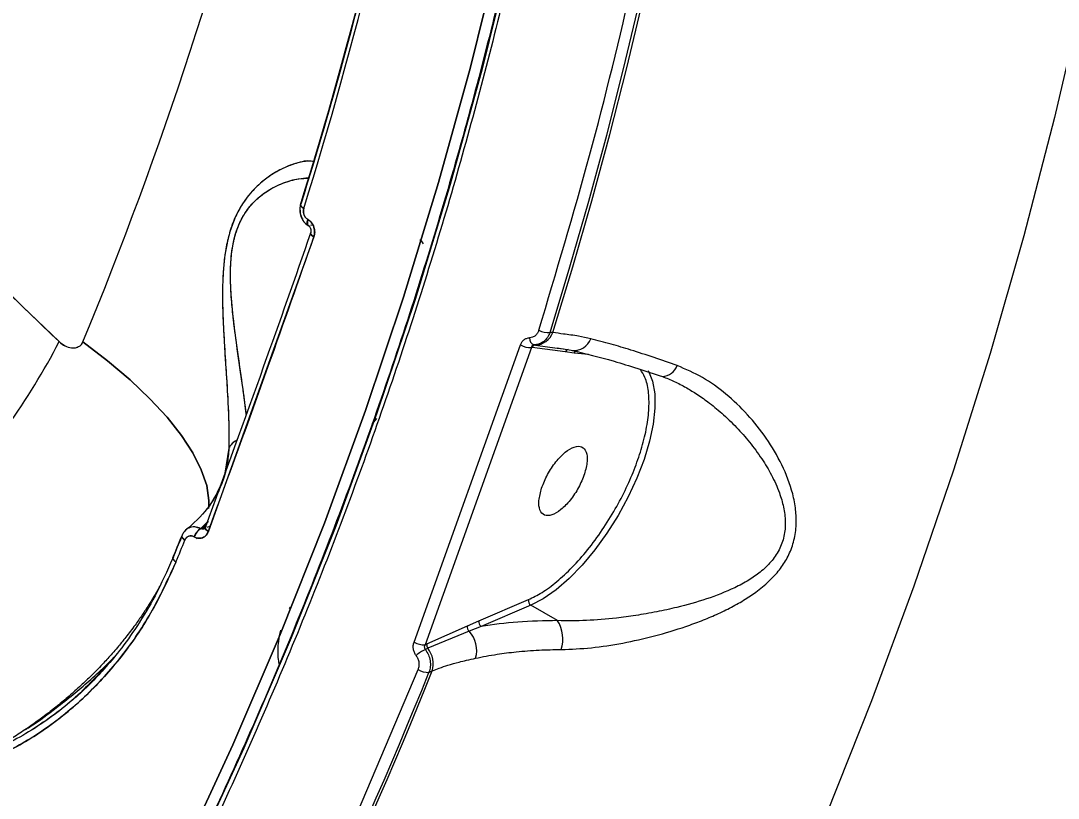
# Model space of a CAD drawing. Header units: millimetres. Extents: x -7083 to 7374, y -8368 to 7509.
# Drawn here: x 2510.4 to 2630.6, y -1965.7 to -1875.6 of the extents above; entities that cross this region are included whole.
import ezdxf

# ---------------------------------------------------------------- set-up
doc = ezdxf.new("R2010")
doc.units = ezdxf.units.MM
for name, color, linetype in [('DIKOM_ОБЪЕКТ', 7, 'Continuous'), ('DIKOM_РАЗМЕР_ЗОНА', 7, 'Continuous'), ('DIKOM_РАЗМЕР_ОБЪЕКТА', 7, 'Continuous')]:
    doc.layers.add(name, color=color, linetype=linetype)
doc.styles.add('style1', font='arial.ttf', dxfattribs={"width": 0.8})
doc.dimstyles.new('1-50', dxfattribs={"dimtxt": 300, "dimasz": 200, "dimexe": 100, "dimexo": 0, "dimgap": 100, "dimtad": 1, "dimtxsty": 'style1', "dimcen": 200, "dimclrd": 7, "dimclre": 7, "dimclrt": 7, "dimadec": 1, "dimazin": 2, "dimtfac": 1, "dimtmove": 0, "dimatfit": 2, "dimfxl": 0, "dimlwd": 25, "dimlwe": 18, "dimarcsym": 0})

# ---------------------------------------------------------------- blocks, each defined once
blk = doc.blocks.new('*D10')
at = {"layer": 'Defpoints', "color": 0, "transparency": 16777216}
for p in [(4593.55, 648.92), (-5583.43, 647.96), (4593.55, -5902.54)]:
    blk.add_point(p, dxfattribs=at)
at = {"layer": 'DIKOM_РАЗМЕР_ОБЪЕКТА', "color": 7, "lineweight": 18, "transparency": 16777216}
for p, q in [((4593.55, 648.92), (4593.55, -6002.54)), ((-5583.43, 647.96), (-5583.43, -6002.54))]:
    blk.add_line(p, q, dxfattribs=at)
at = {"layer": 'DIKOM_РАЗМЕР_ОБЪЕКТА', "color": 7, "lineweight": 25, "transparency": 16777216}
blk.add_line((-5383.43, -5902.54), (4393.55, -5902.54), dxfattribs=at)
at = {"layer": 'DIKOM_РАЗМЕР_ОБЪЕКТА', "color": 7, "transparency": 16777216}
for points in [[(-5383.43, -5869.2), (-5383.43, -5935.87), (-5583.43, -5902.54)], [(4393.55, -5869.2), (4393.55, -5935.87), (4593.55, -5902.54)]]:
    blk.add_solid(points, dxfattribs=at)
at = {"layer": 'DIKOM_РАЗМЕР_ОБЪЕКТА', "color": 7, "transparency": 16777216, "insert": (-226.13, -5649.37), "char_height": 300, "attachment_point": 5, "style": 'style1'}
blk.add_mtext('10150', dxfattribs=at)
blk = doc.blocks.new('*D11')
at = {"layer": 'Defpoints', "color": 0, "transparency": 16777216}
for p in [(-321.71, 5509.06), (-348.71, -4811.52), (5568.58, -4811.52)]:
    blk.add_point(p, dxfattribs=at)
at = {"layer": 'DIKOM_РАЗМЕР_ОБЪЕКТА', "color": 7, "lineweight": 18, "transparency": 16777216}
for p, q in [((-321.71, 5509.06), (5668.58, 5509.06)), ((-348.71, -4811.52), (5668.58, -4811.52))]:
    blk.add_line(p, q, dxfattribs=at)
at = {"layer": 'DIKOM_РАЗМЕР_ОБЪЕКТА', "color": 7, "lineweight": 25, "transparency": 16777216}
blk.add_line((5568.58, 5309.06), (5568.58, -4611.52), dxfattribs=at)
at = {"layer": 'DIKOM_РАЗМЕР_ОБЪЕКТА', "color": 7, "transparency": 16777216}
for points in [[(5535.25, 5309.06), (5601.91, 5309.06), (5568.58, 5509.06)], [(5535.25, -4611.52), (5601.91, -4611.52), (5568.58, -4811.52)]]:
    blk.add_solid(points, dxfattribs=at)
at = {"layer": 'DIKOM_РАЗМЕР_ОБЪЕКТА', "color": 7, "transparency": 16777216, "insert": (5315.31, 775.23), "char_height": 300, "attachment_point": 5, "rotation": 90, "style": 'style1'}
blk.add_mtext('10300', dxfattribs=at)
blk = doc.blocks.new('*D12')
at = {"layer": 'Defpoints', "color": 0, "transparency": 16777216}
for p in [(-621.71, 7509.06), (-373.6, -6811.53), (7273.89, -6811.53)]:
    blk.add_point(p, dxfattribs=at)
at = {"layer": 'DIKOM_РАЗМЕР_ЗОНА', "color": 7, "lineweight": 18, "transparency": 16777216}
for p, q in [((-621.71, 7509.06), (7373.89, 7509.06)), ((-373.6, -6811.53), (7373.89, -6811.53))]:
    blk.add_line(p, q, dxfattribs=at)
at = {"layer": 'DIKOM_РАЗМЕР_ЗОНА', "color": 7, "lineweight": 25, "transparency": 16777216}
blk.add_line((7273.89, 7309.06), (7273.89, -6611.53), dxfattribs=at)
at = {"layer": 'DIKOM_РАЗМЕР_ЗОНА', "color": 7, "transparency": 16777216}
for points in [[(7240.56, 7309.06), (7307.22, 7309.06), (7273.89, 7509.06)], [(7240.56, -6611.53), (7307.22, -6611.53), (7273.89, -6811.53)]]:
    blk.add_solid(points, dxfattribs=at)
at = {"layer": 'DIKOM_РАЗМЕР_ЗОНА', "color": 7, "transparency": 16777216, "insert": (7020.62, 1288.25), "char_height": 300, "attachment_point": 5, "rotation": 90, "style": 'style1'}
blk.add_mtext('14300', dxfattribs=at)
blk = doc.blocks.new('*D13')
at = {"layer": 'Defpoints', "color": 0, "transparency": 16777216}
for p in [(6593.53, 996.24), (-7083.43, 647.96), (6593.53, -8268.31)]:
    blk.add_point(p, dxfattribs=at)
at = {"layer": 'DIKOM_РАЗМЕР_ЗОНА', "color": 7, "lineweight": 18, "transparency": 16777216}
for p, q in [((6593.53, 996.24), (6593.53, -8368.31)), ((-7083.43, 647.96), (-7083.43, -8368.31))]:
    blk.add_line(p, q, dxfattribs=at)
at = {"layer": 'DIKOM_РАЗМЕР_ЗОНА', "color": 7, "lineweight": 25, "transparency": 16777216}
blk.add_line((-6883.43, -8268.31), (6393.53, -8268.31), dxfattribs=at)
at = {"layer": 'DIKOM_РАЗМЕР_ЗОНА', "color": 7, "transparency": 16777216}
for points in [[(-6883.43, -8234.97), (-6883.43, -8301.64), (-7083.43, -8268.31)], [(6393.53, -8234.97), (6393.53, -8301.64), (6593.53, -8268.31)]]:
    blk.add_solid(points, dxfattribs=at)
at = {"layer": 'DIKOM_РАЗМЕР_ЗОНА', "color": 7, "transparency": 16777216, "insert": (322.1, -8015.03), "char_height": 300, "attachment_point": 5, "style": 'style1'}
blk.add_mtext('13650', dxfattribs=at)

msp = doc.modelspace()

# ---------------------------------------------------------------- linework, layer by layer
at = {"layer": 'DIKOM_ОБЪЕКТ', "color": 7, "linetype": 'Continuous', "lineweight": 15}
for p, q in [((2543.684, -1898.624), (2543.705, -1898.636)), ((2543.705, -1898.636), (2543.684, -1898.624)), ((2543.748, -1899.346), (2543.769, -1899.358)), ((2544.256, -1899.254), (2543.98, -1899.339)), ((2544.39, -1900.653), (2532.176, -1934.748)), ((2572.065, -1911.739), (2571.75, -1911.707)), ((2555.995, -1947.584), (2568.308, -1913.17)), ((2569.603, -1913.451), (2557.28, -1947.892)), ((2569.661, -1913.457), (2569.603, -1913.451)), ((2573.491, -1913.97), (2569.661, -1913.457)), ((2569.873, -1913.164), (2570.058, -1913.184)), ((2570.058, -1913.184), (2572.564, -1913.521)), ((2572.564, -1913.521), (2573.32, -1913.624)), ((2572.571, -1913.493), (2574.412, -1913.809)), ((2574.522, -1914.115), (2573.491, -1913.97)), ((2576.192, -1914.284), (2574.522, -1914.115)), ((2551.655, -1921.677), (2551.09, -1922.361)), ((2534.537, -1925.137), (2534.081, -1928.015)), ((2529.605, -1934.567), (2529.501, -1934.681)), ((2530.66, -1934.243), (2531.297, -1934.438)), ((2532.164, -1933.602), (2531.297, -1934.438)), ((2531.297, -1934.438), (2532.004, -1933.741)), ((2531.297, -1934.438), (2531.318, -1934.45)), ((2531.318, -1934.45), (2531.297, -1934.438)), ((2531.318, -1934.45), (2531.97, -1934.134)), ((2531.533, -1934.525), (2531.503, -1934.581)), ((2531.673, -1934.222), (2531.761, -1934.036)), ((2531.797, -1934.289), (2531.678, -1934.462)), ((2531.678, -1934.462), (2531.761, -1934.422)), ((2532.083, -1934.266), (2532.404, -1934.11)), ((2530.535, -1935.402), (2530.514, -1935.389)), ((2530.514, -1935.389), (2530.535, -1935.402)), ((2528.127, -1937.742), (2528.049, -1937.898)), ((2528.127, -1937.742), (2528.052, -1937.914)), ((2563.498, -1945.118), (2569.248, -1942.669)), ((2541.65, -1943.553), (2541.54, -1943.754)), ((2569.515, -1943.324), (2563.764, -1945.773)), ((2572.613, -1945.109), (2569.515, -1943.324)), ((2562.17, -1945.716), (2563.498, -1945.118)), ((2557.489, -1947.803), (2562.17, -1945.716)), ((2562.382, -1946.323), (2557.595, -1948.314)), ((2563.764, -1945.773), (2562.382, -1946.323)), ((2557.28, -1947.892), (2557.489, -1947.803)), ((2557.595, -1948.314), (2557.301, -1948.44)), ((2549.457, -1967.333), (2556.449, -1950.761)), ((2557.72, -1951.097), (2558.101, -1950.937))]:
    msp.add_line(p, q, dxfattribs=at)
at = {"layer": 'DIKOM_ОБЪЕКТ', "color": 7, "linetype": 'Continuous', "lineweight": 15, "flags": 128}
for points in [[(2509.609, -2009.061), (2516.466, -1996.917), (2522.985, -1984.603), (2529.162, -1972.127), (2534.993, -1959.499), (2540.475, -1946.725), (2545.603, -1933.814), (2550.375, -1920.776), (2554.787, -1907.617), (2558.836, -1894.348), (2562.52, -1880.976), (2565.836, -1867.51), (2568.782, -1853.96), (2571.357, -1840.334), (2573.557, -1826.641), (2575.383, -1812.89), (2576.833, -1799.09), (2577.905, -1785.25), (2578.6, -1771.379), (2578.917, -1757.486), (2578.854, -1743.581), (2578.414, -1729.672)], [(2578.414, -1729.672), (2578.854, -1743.581), (2578.917, -1757.486), (2578.6, -1771.379), (2577.905, -1785.25), (2576.833, -1799.09), (2575.383, -1812.89), (2573.557, -1826.641), (2571.357, -1840.334), (2568.782, -1853.96), (2565.836, -1867.51), (2562.52, -1880.976), (2558.836, -1894.348), (2554.787, -1907.617), (2550.375, -1920.776), (2545.603, -1933.814), (2540.475, -1946.725), (2534.993, -1959.499), (2529.162, -1972.127), (2522.985, -1984.603), (2516.466, -1996.917), (2509.609, -2009.061)], [(2510.836, -2009.575), (2517.709, -1997.402), (2524.244, -1985.059), (2530.435, -1972.554), (2536.281, -1959.895), (2541.775, -1947.091), (2546.916, -1934.15), (2551.699, -1921.081), (2556.121, -1907.891), (2560.18, -1894.59), (2563.872, -1881.187), (2567.196, -1867.69), (2570.149, -1854.107), (2572.73, -1840.449), (2574.936, -1826.724), (2576.766, -1812.94), (2578.219, -1799.107), (2579.294, -1785.235), (2579.99, -1771.331), (2580.162, -1765.787)], [(2645.341, -1788.909), (2644.227, -1803.047), (2642.759, -1817.147), (2640.94, -1831.203), (2638.77, -1845.205), (2636.25, -1859.147), (2633.381, -1873.02), (2630.166, -1886.818), (2626.606, -1900.532), (2622.703, -1914.156), (2618.458, -1927.681), (2613.876, -1941.1), (2608.957, -1954.405), (2603.705, -1967.591), (2598.122, -1980.648)], [(2571.205, -1848.765), (2570.149, -1854.107), (2567.196, -1867.69), (2563.872, -1881.187), (2560.18, -1894.59), (2556.121, -1907.891), (2551.699, -1921.081), (2546.916, -1934.15), (2541.775, -1947.091), (2536.281, -1959.895), (2530.435, -1972.554), (2524.244, -1985.059), (2517.709, -1997.402), (2510.836, -2009.575)], [(2571.75, -1911.707), (2574.053, -1904.119), (2576.239, -1896.499), (2578.31, -1888.847), (2580.263, -1881.166), (2582.1, -1873.456), (2583.819, -1865.719), (2585.421, -1857.957), (2586.904, -1850.172)], [(2572.065, -1911.739), (2574.381, -1904.114), (2576.58, -1896.456), (2578.662, -1888.766), (2580.626, -1881.045), (2582.471, -1873.297), (2584.198, -1865.521), (2585.807, -1857.719), (2587.296, -1849.894)], [(2543.217, -1897.342), (2543.096, -1897.268), (2542.994, -1897.193), (2542.916, -1897.117), (2542.862, -1897.044), (2542.834, -1896.976), (2542.834, -1896.914), (2542.861, -1896.86), (2542.914, -1896.816)], [(2543.857, -1899.377), (2543.776, -1899.36), (2543.708, -1899.316), (2543.658, -1899.247), (2543.625, -1899.156), (2543.611, -1899.044), (2543.617, -1898.915), (2543.641, -1898.774), (2543.684, -1898.624)], [(2543.684, -1898.624), (2543.641, -1898.774), (2543.617, -1898.915), (2543.611, -1899.044), (2543.625, -1899.156), (2543.658, -1899.247), (2543.708, -1899.316), (2543.749, -1899.346)], [(2543.878, -1899.389), (2543.796, -1899.372), (2543.729, -1899.328), (2543.678, -1899.259), (2543.646, -1899.168), (2543.632, -1899.056), (2543.637, -1898.928), (2543.662, -1898.786), (2543.705, -1898.636)], [(2543.705, -1898.636), (2543.662, -1898.786), (2543.637, -1898.928), (2543.632, -1899.056), (2543.646, -1899.168), (2543.678, -1899.259), (2543.729, -1899.328), (2543.754, -1899.348)], [(2543.759, -1899.352), (2543.776, -1899.36), (2543.857, -1899.377)], [(2544.39, -1900.653), (2544.254, -1900.564), (2544.145, -1900.472), (2544.066, -1900.382), (2544.019, -1900.297), (2544.007, -1900.22), (2544.028, -1900.156)], [(2544.017, -1900.177), (2544.007, -1900.22), (2544.019, -1900.297), (2544.066, -1900.382), (2544.145, -1900.472), (2544.254, -1900.564), (2544.39, -1900.653)], [(2532.215, -1932.128), (2532.231, -1931.196), (2531.972, -1929.462), (2531.353, -1927.615), (2530.377, -1925.669), (2529.051, -1923.641), (2527.387, -1921.545), (2525.397, -1919.399), (2523.097, -1917.218), (2520.504, -1915.019), (2517.639, -1912.821)], [(2517.639, -1912.821), (2520.504, -1915.019), (2523.097, -1917.218), (2525.397, -1919.399), (2527.387, -1921.545), (2529.051, -1923.641), (2530.377, -1925.669), (2531.353, -1927.615), (2531.972, -1929.462), (2532.231, -1931.196), (2532.231, -1931.876)], [(2583.122, -1916.143), (2583.156, -1916.204), (2583.621, -1917.381), (2583.868, -1918.815), (2583.891, -1920.476), (2583.69, -1922.327), (2583.268, -1924.328), (2582.636, -1926.434), (2581.807, -1928.599), (2580.799, -1930.777), (2579.634, -1932.919), (2578.338, -1934.979), (2576.939, -1936.911), (2575.468, -1938.673), (2573.957, -1940.227), (2572.439, -1941.538), (2570.947, -1942.578), (2569.515, -1943.324)], [(2532.176, -1934.748), (2532.04, -1934.659), (2531.93, -1934.57), (2531.85, -1934.483), (2531.801, -1934.402), (2531.788, -1934.33), (2531.809, -1934.269), (2531.863, -1934.221), (2531.95, -1934.19)], [(2531.809, -1934.268), (2531.809, -1934.269), (2531.788, -1934.33), (2531.801, -1934.402), (2531.85, -1934.483), (2531.93, -1934.57), (2532.04, -1934.659), (2532.176, -1934.748)], [(2529.083, -1935.298), (2529.079, -1935.311), (2529.079, -1935.374), (2529.105, -1935.445), (2529.158, -1935.523), (2529.234, -1935.604), (2529.333, -1935.688), (2529.451, -1935.771)], [(2530.881, -1935.529), (2530.83, -1935.593), (2530.79, -1935.641)], [(2528.419, -1938.297), (2528.301, -1938.214), (2528.202, -1938.13), (2528.126, -1938.048), (2528.074, -1937.97), (2528.048, -1937.898), (2528.048, -1937.835), (2528.074, -1937.783), (2528.127, -1937.742)], [(2550.712, -1967.705), (2551.619, -1965.642), (2552.518, -1963.575), (2553.407, -1961.504), (2554.288, -1959.429), (2555.159, -1957.351), (2556.022, -1955.27), (2556.875, -1953.185), (2557.72, -1951.097)], [(2551.046, -1967.661), (2551.959, -1965.583), (2552.864, -1963.502), (2553.76, -1961.417), (2554.646, -1959.328), (2555.524, -1957.235), (2556.392, -1955.139), (2557.251, -1953.04), (2558.101, -1950.937)]]:
    msp.add_lwpolyline(points, dxfattribs=at)
at = {"layer": 'DIKOM_ОБЪЕКТ', "color": 7, "linetype": 'Continuous', "lineweight": 15}
for centre, radius, start, end in [((2072.905, -1729.613), 480.992, 337.61083, 354.71943), ((2071.018, -1749.493), 494.312, 342.64808, 349.68218), ((2071.049, -1749.377), 494.364, 342.64809, 349.65374), ((2071.013, -1749.797), 494.719, 342.64808, 349.68218), ((2070.725, -1749.285), 494.701, 342.64907, 344.99963), ((2542.985, -1896.956), 0.156, 116.71203, 165.36158), ((2543.386, -1896.804), 0.564, 191.4637, 252.5626), ((2569.943, -1910.907), 2.279, 272.87837, 338.57919), ((2571.475, -1909.604), 2.121, 241.03805, 277.45159), ((2440.09, -1873.751), 84.374, 324.62589, 332.44307), ((2570.205, -1912.398), 0.835, 175.86425, 246.60439), ((2574.502, -1911.716), 2.087, 264.67365, 339.29005), ((2569.365, -1911.426), 2.039, 238.7975, 276.71146), ((2570.079, -1913.638), 0.455, 92.65793, 156.60913), ((2573.919, -1914.166), 0.471, 98.17906, 155.41995), ((2574.941, -1914.296), 0.457, 97.06659, 156.62989), ((2584.64, -1914.886), 1.953, 273.72182, 339.90165), ((2536.198, -1925.88), 1.82, 114.61377, 155.88748), ((2536.197, -1925.88), 1.819, 114.9496, 155.89576), ((2532.167, -1935.952), 1.747, 119.87831, 161.19278), ((2532.188, -1935.965), 1.747, 119.88279, 161.19363), ((2068.359, -1748.568), 497.128, 337.62133, 337.9356), ((2068.387, -1748.451), 497.184, 337.62133, 337.91322), ((2068.352, -1748.872), 497.537, 337.62133, 337.9356), ((2529.219, -1935.348), 0.144, 114.83126, 165.95625), ((2529.684, -1935.201), 0.616, 190.52476, 247.75316), ((2528.187, -1937.872), 0.144, 114.70959, 165.99985), ((2528.656, -1937.725), 0.619, 190.46003, 247.43576), ((2569.826, -1942.816), 0.596, 165.74308, 238.51485), ((2564.076, -1945.264), 0.596, 165.74308, 238.51485), ((2569.055, -1947.271), 4.163, 343.5708, 31.28437), ((2562.763, -1945.849), 0.608, 167.33374, 231.22422), ((2559.868, -1948.577), 3.377, 344.83622, 41.88504), ((2557.119, -1945.732), 2.166, 238.74895, 274.27713), ((2558.066, -1947.95), 0.595, 165.76412, 217.74755), ((2558.91, -1952.018), 3.923, 114.21748, 133.09385), ((2555.247, -1950.127), 2.966, 344.16893, 37.67552), ((2557.589, -1949.016), 2.085, 236.84596, 273.59997)]:
    msp.add_arc(centre, radius, start, end, dxfattribs=at)
for points, knots in [([(2579.613, -1729.728), (2579.762, -1733.362), (2580.085, -1741.202), (2580.203, -1753.251), (2580.046, -1765.87), (2579.568, -1778.483), (2578.781, -1791.082), (2577.681, -1803.663), (2576.268, -1816.216), (2574.543, -1828.736), (2572.506, -1841.216), (2570.158, -1853.648), (2567.498, -1866.026), (2564.529, -1878.343), (2561.25, -1890.593), (2557.663, -1902.768), (2553.769, -1914.861), (2549.57, -1926.867), (2545.068, -1938.777), (2540.263, -1950.586), (2535.159, -1962.286), (2529.755, -1973.871), (2524.064, -1985.338), (2518.053, -1996.662), (2513.582, -2004.764), (2511.032, -2009.043), (2510.675, -2009.642)], [0, 0, 0, 0, 0.0372497, 0.0803687, 0.1235178, 0.166697, 0.2099063, 0.2531456, 0.2964151, 0.3397148, 0.3830446, 0.4264048, 0.4697952, 0.513216, 0.5566673, 0.6001492, 0.6436617, 0.687205, 0.7307791, 0.7743842, 0.8180204, 0.861688, 0.905387, 0.9491176, 0.9928801, 1, 1, 1, 1]), ([(2413.787, -1740.519), (2413.526, -1741.932), (2413.001, -1744.765), (2412.641, -1749.268), (2412.596, -1753.943), (2412.897, -1758.79), (2413.53, -1763.812), (2414.509, -1769.049), (2415.728, -1774.033), (2417.096, -1778.719), (2418.537, -1783.067), (2420.208, -1787.592), (2422.085, -1792.204), (2423.839, -1796.167), (2425.365, -1799.422), (2426.63, -1802.021), (2427.977, -1804.687), (2429.407, -1807.421), (2430.925, -1810.224), (2432.532, -1813.096), (2434.539, -1816.571), (2437.035, -1820.729), (2440.13, -1825.655), (2443.562, -1830.878), (2447.243, -1836.238), (2450.756, -1841.151), (2454.031, -1845.582), (2456.99, -1849.481), (2460.358, -1853.809), (2462.93, -1857.023), (2464.729, -1859.234), (2465.331, -1859.97), (2465.945, -1860.718), (2466.571, -1861.478), (2467.21, -1862.249), (2467.968, -1863.16), (2468.965, -1864.352), (2470.328, -1865.97), (2472.081, -1868.029), (2474.24, -1870.533), (2476.717, -1873.365), (2479.248, -1876.215), (2482.192, -1879.485), (2485.359, -1882.943), (2489.1, -1886.952), (2494.035, -1892.146), (2500.309, -1898.566), (2507.641, -1905.846), (2512.538, -1910.532), (2514.892, -1912.785)], [0, 0, 0, 0, 0.0356099, 0.0713872, 0.1073338, 0.1429089, 0.1783702, 0.2143467, 0.2508402, 0.2779122, 0.3055302, 0.333695, 0.3624074, 0.3899729, 0.4049442, 0.4201751, 0.4356657, 0.4514162, 0.4674266, 0.483697, 0.5002277, 0.5259928, 0.5530553, 0.5814159, 0.6110753, 0.6394003, 0.6596954, 0.6811189, 0.7006087, 0.7272294, 0.7309596, 0.7347465, 0.7385898, 0.7424897, 0.7464462, 0.7504593, 0.7564866, 0.7647492, 0.7752474, 0.7879816, 0.802952, 0.8183428, 0.8312156, 0.8524192, 0.8705211, 0.8915209, 0.9303476, 0.9665079, 1, 1, 1, 1]), ([(2412.896, -1746.894), (2412.861, -1747.125), (2412.452, -1749.848), (2412.619, -1755.6), (2413.468, -1764.166), (2415.434, -1773.311), (2418.369, -1782.908), (2422.288, -1792.92), (2427.152, -1803.299), (2432.959, -1814.042), (2439.707, -1825.145), (2447.519, -1836.771), (2456.401, -1848.863), (2466.348, -1861.356), (2477.16, -1874.001), (2488.851, -1886.795), (2501.351, -1899.732), (2510.37, -1908.426), (2514.892, -1912.785)], [0, 0, 0, 0, 0.0060305, 0.0711243, 0.1362317, 0.2015574, 0.2668776, 0.3317887, 0.3964871, 0.4611667, 0.5260185, 0.5912366, 0.6597874, 0.7279014, 0.7957641, 0.8635914, 0.9315971, 1, 1, 1, 1]), ([(2544.255, -1891.903), (2543.99, -1891.887), (2543.338, -1891.845), (2542.126, -1892.157), (2540.804, -1892.69), (2539.587, -1893.36), (2538.418, -1894.206), (2537.364, -1895.192), (2536.428, -1896.317), (2535.584, -1897.666), (2534.874, -1899.281), (2534.351, -1901.093), (2534.024, -1902.999), (2533.851, -1904.966), (2533.776, -1907.54), (2533.87, -1910.678), (2534.084, -1914.179), (2534.303, -1917.437), (2534.47, -1920.396), (2534.564, -1923.051), (2534.546, -1924.441), (2534.537, -1925.137)], [0, 0, 0, 0, 0.0495491, 0.1221372, 0.1714892, 0.2206366, 0.2682243, 0.3063397, 0.3415191, 0.3790805, 0.4149462, 0.4508473, 0.488423, 0.5236093, 0.5617368, 0.6349786, 0.7081967, 0.7809555, 0.8541912, 0.9269766, 1, 1, 1, 1]), ([(2544.248, -1891.926), (2544.136, -1891.898), (2543.58, -1891.762), (2542.292, -1892.092), (2540.652, -1892.751), (2539.163, -1893.62), (2537.615, -1894.88), (2536.092, -1896.688), (2534.818, -1899.218), (2534.07, -1902.305), (2533.8, -1905.489), (2533.795, -1908.573), (2533.92, -1911.51), (2534.131, -1914.894), (2534.378, -1918.565), (2534.56, -1922.322), (2534.545, -1924.2), (2534.537, -1925.137)], [0, 0, 0, 0, 0.0242115, 0.1203657, 0.1788515, 0.2372613, 0.2962971, 0.3556253, 0.4153829, 0.4751741, 0.5345465, 0.5937153, 0.6525206, 0.7109562, 0.807507, 0.9040105, 1, 1, 1, 1]), ([(2536.575, -1921.307), (2536.557, -1921.155), (2536.491, -1920.594), (2536.343, -1919.451), (2536.113, -1917.779), (2535.837, -1915.849), (2535.529, -1913.721), (2535.235, -1911.564), (2534.966, -1909.315), (2534.781, -1907.17), (2534.71, -1905.158), (2534.765, -1903.297), (2534.992, -1901.477), (2535.463, -1899.715), (2536.055, -1898.452), (2536.611, -1897.589), (2537.189, -1896.849), (2537.987, -1896.057), (2538.962, -1895.336), (2539.949, -1894.782), (2540.864, -1894.391), (2541.773, -1894.095), (2542.722, -1893.887), (2543.434, -1893.783), (2543.79, -1893.797), (2543.83, -1893.799)], [0, 0, 0, 0, 0.0169714, 0.0623171, 0.1161792, 0.1786075, 0.2364837, 0.2979634, 0.3536977, 0.4110949, 0.4575724, 0.4984366, 0.5422544, 0.5859276, 0.6295247, 0.6509046, 0.6733976, 0.7142402, 0.7607004, 0.8041742, 0.8475806, 0.8874608, 0.9347867, 0.9925339, 1, 1, 1, 1]), ([(2536.561, -1921.179), (2536.414, -1920.039), (2536.121, -1917.759), (2535.567, -1914.029), (2535.076, -1910.385), (2534.768, -1907.271), (2534.696, -1904.446), (2534.876, -1902.007), (2535.435, -1899.691), (2536.402, -1897.775), (2537.605, -1896.365), (2539.111, -1895.191), (2540.822, -1894.363), (2542.527, -1893.86), (2543.417, -1893.861), (2543.811, -1893.861)], [0, 0, 0, 0, 0.1177772, 0.2354169, 0.3238744, 0.4116963, 0.4696299, 0.5266839, 0.5829037, 0.6391008, 0.6961119, 0.7540554, 0.8414114, 0.9297978, 1, 1, 1, 1]), ([(2542.836, -1896.907), (2542.789, -1897.132), (2542.696, -1897.583), (2542.847, -1898.295), (2543.191, -1898.931), (2543.553, -1899.202), (2543.734, -1899.337)], [0, 0, 0, 0, 0.2484729, 0.4986334, 0.7494383, 1, 1, 1, 1]), ([(2543.684, -1898.624), (2543.581, -1898.545), (2543.375, -1898.387), (2543.203, -1898.02), (2543.149, -1897.654), (2543.194, -1897.446), (2543.217, -1897.342)], [0, 0, 0, 0, 0.2797673, 0.559852, 0.7798294, 1, 1, 1, 1]), ([(2543.217, -1897.342), (2543.193, -1897.461), (2543.143, -1897.699), (2543.224, -1898.081), (2543.407, -1898.417), (2543.592, -1898.555), (2543.684, -1898.624)], [0, 0, 0, 0, 0.2500201, 0.4999143, 0.7497084, 1, 1, 1, 1]), ([(2542.823, -1897.499), (2542.816, -1897.543), (2542.766, -1897.86), (2542.884, -1898.277), (2543.075, -1898.551), (2543.109, -1898.599)], [0, 0, 0, 0, 0.1182323, 0.844118, 1, 1, 1, 1]), ([(2543.705, -1898.636), (2543.779, -1898.686), (2543.927, -1898.785), (2544.18, -1899.063), (2544.412, -1899.5), (2544.52, -1900.102), (2544.433, -1900.469), (2544.39, -1900.653)], [0, 0, 0, 0, 0.1257369, 0.251488, 0.5008063, 0.75027, 1, 1, 1, 1]), ([(2544.39, -1900.653), (2544.436, -1900.446), (2544.529, -1900.031), (2544.377, -1899.409), (2544.089, -1898.92), (2543.833, -1898.731), (2543.705, -1898.636)], [0, 0, 0, 0, 0.279515, 0.5589463, 0.7793103, 1, 1, 1, 1]), ([(2543.755, -1899.349), (2543.781, -1899.367), (2543.834, -1899.402), (2543.908, -1899.484), (2543.97, -1899.582), (2544.017, -1899.695), (2544.047, -1899.816), (2544.063, -1899.984), (2544.035, -1900.1), (2544.017, -1900.178)], [0, 0, 0, 0, 0.1206604, 0.24213, 0.3646812, 0.4890144, 0.6154281, 0.7426662, 1, 1, 1, 1]), ([(2544.006, -1900.23), (2542.207, -1905.363), (2538.231, -1916.707), (2534.067, -1928.1), (2531.787, -1934.338)], [0, 0, 0, 0, 0.4524821, 1, 1, 1, 1]), ([(2532.176, -1934.748), (2534.506, -1928.37), (2538.666, -1916.982), (2542.641, -1905.642), (2544.39, -1900.653)], [0, 0, 0, 0, 0.559995, 1, 1, 1, 1]), ([(2556.675, -1900.992), (2556.689, -1901), (2556.852, -1901.096), (2556.955, -1901.286), (2557.049, -1901.46)], [0, 0, 0, 0, 0.0864136, 1, 1, 1, 1]), ([(2570.448, -1911.46), (2570.399, -1911.582), (2570.301, -1911.828), (2570.045, -1912.105), (2569.732, -1912.296), (2569.492, -1912.324), (2569.372, -1912.338)], [0, 0, 0, 0, 0.2507203, 0.5007149, 0.7505403, 1, 1, 1, 1]), ([(2571.75, -1911.707), (2571.659, -1911.911), (2571.476, -1912.319), (2571.025, -1912.779), (2570.483, -1913.095), (2570.076, -1913.141), (2569.873, -1913.164)], [0, 0, 0, 0, 0.249214, 0.4986048, 0.7489638, 1, 1, 1, 1]), ([(2576.454, -1912.454), (2575.983, -1912.351), (2574.877, -1912.109), (2573.386, -1911.91), (2572.47, -1911.792), (2572.065, -1911.739)], [0, 0, 0, 0, 0.2924979, 0.6878074, 1, 1, 1, 1]), ([(2514.892, -1912.785), (2514.894, -1912.786), (2514.907, -1912.799), (2515.116, -1912.995), (2515.567, -1913.32), (2516.297, -1913.563), (2516.944, -1913.494), (2517.343, -1913.245), (2517.537, -1913.028), (2517.605, -1912.89), (2517.639, -1912.821)], [0, 0, 0, 0, 0.0018569, 0.0164364, 0.25034, 0.5000441, 0.7457649, 0.8745391, 0.9368619, 1, 1, 1, 1]), ([(2514.892, -1912.785), (2515.11, -1912.965), (2515.545, -1913.324), (2516.183, -1913.523), (2516.692, -1913.522), (2517.064, -1913.42), (2517.347, -1913.241), (2517.539, -1913.026), (2517.606, -1912.888), (2517.639, -1912.821)], [0, 0, 0, 0, 0.2499239, 0.4993362, 0.6284324, 0.7497095, 0.8745748, 0.9390426, 1, 1, 1, 1]), ([(2568.308, -1913.17), (2568.359, -1913.053), (2568.461, -1912.819), (2568.715, -1912.557), (2569.022, -1912.377), (2569.255, -1912.351), (2569.372, -1912.338)], [0, 0, 0, 0, 0.2504764, 0.5005809, 0.7505156, 1, 1, 1, 1]), ([(2586.475, -1915.557), (2585.574, -1915.24), (2583.71, -1914.586), (2581.167, -1913.769), (2578.695, -1913.031), (2577.231, -1912.654), (2576.454, -1912.454)], [0, 0, 0, 0, 0.242581, 0.5016301, 0.7354752, 1, 1, 1, 1]), ([(2569.603, -1913.451), (2569.611, -1913.412), (2569.625, -1913.333), (2569.684, -1913.243), (2569.765, -1913.18), (2569.838, -1913.17), (2569.873, -1913.164)], [0, 0, 0, 0, 0.2647219, 0.5211879, 0.7660517, 1, 1, 1, 1]), ([(2574.303, -1913.793), (2575.861, -1914.171), (2578.987, -1914.93), (2582.833, -1916.198), (2584.761, -1916.834)], [0, 0, 0, 0, 0.498689, 1, 1, 1, 1]), ([(2569.248, -1942.669), (2569.764, -1942.417), (2570.821, -1941.901), (2572.54, -1940.623), (2574.328, -1938.964), (2576.113, -1936.938), (2577.801, -1934.649), (2579.315, -1932.211), (2580.596, -1929.748), (2581.631, -1927.329), (2582.432, -1924.954), (2582.984, -1922.631), (2583.247, -1920.429), (2583.176, -1918.484), (2582.841, -1916.966), (2582.397, -1916.305), (2582.207, -1916.023)], [0, 0, 0, 0, 0.0684464, 0.1401599, 0.2142297, 0.2895366, 0.3648434, 0.4389132, 0.5106268, 0.5790731, 0.6475195, 0.719233, 0.7933029, 0.8686097, 0.9439165, 1, 1, 1, 1]), ([(2573.048, -1948.448), (2574.195, -1948.404), (2576.49, -1948.315), (2580.156, -1947.742), (2583.846, -1946.917), (2586.901, -1946), (2589.286, -1945.128), (2591.051, -1944.389), (2592.744, -1943.571), (2594.989, -1942.295), (2597.013, -1940.772), (2598.587, -1938.921), (2599.47, -1937.438), (2600.058, -1935.787), (2600.303, -1934.019), (2600.228, -1932.21), (2599.773, -1929.848), (2598.675, -1927.012), (2596.85, -1923.936), (2594.653, -1921.176), (2592.165, -1918.806), (2589.44, -1916.824), (2587.465, -1915.98), (2586.475, -1915.557)], [0, 0, 0, 0, 0.0625464, 0.1251657, 0.187296, 0.249804, 0.2813355, 0.3121057, 0.3441762, 0.3746048, 0.4413068, 0.4713156, 0.4998737, 0.5309514, 0.5626947, 0.5929363, 0.6253971, 0.6880146, 0.7506769, 0.8129596, 0.8755926, 0.9376397, 1, 1, 1, 1]), ([(2584.761, -1916.834), (2585.22, -1917.008), (2586.137, -1917.356), (2587.046, -1917.849), (2587.501, -1918.096)], [0, 0, 0, 0, 0.5003974, 1, 1, 1, 1]), ([(2587.419, -1918.053), (2587.826, -1918.292), (2588.716, -1918.814), (2590.126, -1919.814), (2591.716, -1921.11), (2593.33, -1922.664), (2594.891, -1924.433), (2596.252, -1926.275), (2597.433, -1928.242), (2598.285, -1930.121), (2598.824, -1931.942), (2599.045, -1933.642), (2598.903, -1935.343), (2598.329, -1936.944), (2597.526, -1938.105), (2596.74, -1938.925), (2595.906, -1939.651), (2594.714, -1940.472), (2592.667, -1941.568), (2589.883, -1942.644), (2586.828, -1943.501), (2584.076, -1944.101), (2581.729, -1944.511), (2578.994, -1944.873), (2575.914, -1945.143), (2573.713, -1945.12), (2572.613, -1945.109)], [0, 0, 0, 0, 0.0293153, 0.0639972, 0.105572, 0.1532041, 0.1976365, 0.2449112, 0.287575, 0.3315759, 0.3651545, 0.398553, 0.4321183, 0.4656466, 0.4991025, 0.515463, 0.5327611, 0.5640341, 0.5996342, 0.6663064, 0.7329301, 0.777391, 0.8237137, 0.8662263, 0.9331527, 1, 1, 1, 1]), ([(2534.537, -1925.137), (2534.492, -1925.767), (2534.404, -1927.014), (2533.912, -1928.785), (2533.204, -1930.528), (2532.422, -1931.599), (2532.015, -1932.156)], [0, 0, 0, 0, 0.2506053, 0.4956974, 0.7379088, 1, 1, 1, 1]), ([(2418.763, -1926.952), (2422.541, -1931.085), (2430.102, -1939.358), (2442.453, -1951.94), (2455.518, -1964.618), (2469.34, -1977.374), (2483.864, -1990.168), (2499.059, -2002.967), (2514.887, -2015.735), (2531.306, -2028.437), (2548.274, -2041.038), (2563.776, -2052.096), (2577.643, -2061.664), (2589.767, -2069.813), (2602.182, -2077.937), (2614.876, -2086.023), (2627.838, -2094.057), (2641.053, -2102.022), (2656.331, -2110.974), (2673.749, -2120.827), (2693.355, -2131.457), (2713.301, -2141.803), (2733.532, -2151.816), (2749.428, -2159.301), (2760.908, -2164.519), (2767.936, -2167.654), (2774.974, -2170.734), (2782.019, -2173.755), (2789.067, -2176.717), (2796.116, -2179.618), (2807.309, -2184.124), (2822.606, -2190.023), (2841.261, -2196.737), (2859.178, -2202.726), (2876.33, -2208.021), (2893.234, -2212.781), (2909.832, -2216.98), (2926.068, -2220.589), (2941.884, -2223.582), (2957.221, -2225.932), (2972.019, -2227.617), (2986.217, -2228.613), (2999.756, -2228.899), (3012.574, -2228.454), (3024.617, -2227.267), (3035.799, -2225.305), (3046.16, -2222.621), (3052.213, -2220.185), (3055.252, -2218.962)], [0, 0, 0, 0, 0.0248239, 0.0496902, 0.074599, 0.0995502, 0.1245438, 0.1495798, 0.1746582, 0.1997791, 0.2249424, 0.2501481, 0.2668666, 0.2837596, 0.3008272, 0.3180694, 0.3354861, 0.3530774, 0.3708432, 0.3960072, 0.4215132, 0.4473613, 0.4735514, 0.5000836, 0.5092169, 0.5183856, 0.5275897, 0.5368291, 0.5461038, 0.5554139, 0.5647593, 0.5906387, 0.6167852, 0.6407872, 0.66501, 0.6894536, 0.714118, 0.7390032, 0.7641093, 0.7894361, 0.8149838, 0.8407523, 0.8667415, 0.8929516, 0.9193825, 0.9460342, 0.9729067, 1, 1, 1, 1]), ([(2533.51, -1929.604), (2533.081, -1930.47), (2532.172, -1932.304), (2530.432, -1933.833), (2529.513, -1934.64)], [0, 0, 0, 0, 0.4718892, 1, 1, 1, 1]), ([(2531.297, -1934.438), (2531.057, -1934.345), (2530.575, -1934.16), (2529.926, -1934.329), (2529.538, -1934.565), (2529.433, -1934.749), (2529.425, -1934.764)], [0, 0, 0, 0, 0.3480873, 0.6990333, 0.9754418, 1, 1, 1, 1]), ([(2531.782, -1934.39), (2531.744, -1934.419), (2531.679, -1934.469), (2531.574, -1934.501), (2531.481, -1934.508), (2531.393, -1934.493), (2531.343, -1934.464), (2531.318, -1934.45)], [0, 0, 0, 0, 0.2597779, 0.453892, 0.6405029, 0.8217585, 1, 1, 1, 1]), ([(2531.706, -1934.434), (2531.675, -1934.454), (2531.597, -1934.506), (2531.452, -1934.515), (2531.362, -1934.472), (2531.318, -1934.45)], [0, 0, 0, 0, 0.2502567, 0.6276572, 1, 1, 1, 1]), ([(2531.818, -1934.361), (2531.816, -1934.365), (2531.81, -1934.372), (2531.802, -1934.377), (2531.798, -1934.379)], [0, 0, 0, 0, 0.4633433, 1, 1, 1, 1]), ([(2529.425, -1934.764), (2529.38, -1934.809), (2529.233, -1934.959), (2529.145, -1935.158), (2529.083, -1935.298)], [0, 0, 0, 0, 0.2999115, 1, 1, 1, 1]), ([(2530.514, -1935.389), (2530.413, -1935.343), (2530.212, -1935.25), (2529.895, -1935.289), (2529.617, -1935.462), (2529.506, -1935.668), (2529.451, -1935.771)], [0, 0, 0, 0, 0.2503241, 0.4998674, 0.7496178, 1, 1, 1, 1]), ([(2529.451, -1935.771), (2529.514, -1935.656), (2529.639, -1935.427), (2529.944, -1935.274), (2530.249, -1935.262), (2530.426, -1935.347), (2530.514, -1935.389)], [0, 0, 0, 0, 0.2787485, 0.5585837, 0.7792918, 1, 1, 1, 1]), ([(2532.176, -1934.748), (2532.094, -1934.913), (2531.932, -1935.242), (2531.504, -1935.533), (2531.095, -1935.591), (2530.766, -1935.524), (2530.612, -1935.442), (2530.535, -1935.402)], [0, 0, 0, 0, 0.2497295, 0.4991926, 0.7485103, 0.8742091, 1, 1, 1, 1]), ([(2530.535, -1935.402), (2530.713, -1935.478), (2531.07, -1935.632), (2531.58, -1935.496), (2531.966, -1935.186), (2532.106, -1934.894), (2532.176, -1934.748)], [0, 0, 0, 0, 0.2797809, 0.559625, 0.7797346, 1, 1, 1, 1]), ([(2528.419, -1938.297), (2527.55, -1940.204), (2525.813, -1944.016), (2522.382, -1949.083), (2518.428, -1953.555), (2513.97, -1957.317), (2509.115, -1960.312), (2503.946, -1962.493), (2498.575, -1963.82), (2493.115, -1964.265), (2487.67, -1963.828), (2482.359, -1962.505), (2477.246, -1960.381), (2474.134, -1958.296), (2472.581, -1957.256)], [0, 0, 0, 0, 0.0836032, 0.1671704, 0.2505497, 0.333847, 0.4171342, 0.5001806, 0.5837088, 0.6670449, 0.7499138, 0.8335011, 0.9169366, 1, 1, 1, 1]), ([(2472.581, -1957.256), (2474.333, -1958.416), (2477.834, -1960.733), (2483.628, -1962.937), (2489.636, -1964.129), (2495.775, -1964.196), (2501.851, -1963.158), (2507.625, -1961.069), (2512.947, -1958.053), (2517.738, -1954.235), (2521.982, -1949.617), (2525.657, -1944.327), (2527.498, -1940.306), (2528.419, -1938.297)], [0, 0, 0, 0, 0.0934376, 0.1866567, 0.280333, 0.3733227, 0.4670052, 0.5599255, 0.6480411, 0.7358471, 0.8234841, 0.9117962, 1, 1, 1, 1]), ([(2528.045, -1937.88), (2527.388, -1939.354), (2526.16, -1942.106), (2524.028, -1945.638), (2522.02, -1948.446), (2520.196, -1950.631), (2518.444, -1952.489), (2516.552, -1954.241), (2514.292, -1956.075), (2512.595, -1957.192), (2511.687, -1957.788)], [0, 0, 0, 0, 0.1752449, 0.3273908, 0.4572799, 0.5636697, 0.6518103, 0.7511825, 0.8670151, 1, 1, 1, 1]), ([(2526.493, -1941.167), (2526.479, -1941.194), (2526.273, -1941.59), (2525.851, -1942.312), (2525.207, -1943.376), (2524.489, -1944.473), (2523.618, -1945.714), (2522.7, -1946.924), (2521.864, -1947.949), (2521.333, -1948.569), (2520.755, -1949.23), (2519.956, -1950.108), (2518.802, -1951.297), (2517.529, -1952.521), (2516.22, -1953.7), (2514.866, -1954.841), (2513.524, -1955.9), (2512.153, -1956.917), (2510.708, -1957.921), (2509.183, -1958.903), (2507.65, -1959.824), (2506.627, -1960.364), (2506.133, -1960.625)], [0, 0, 0, 0, 0.0029831, 0.0443345, 0.0836046, 0.1276677, 0.1765026, 0.2373158, 0.282549, 0.3122686, 0.3213378, 0.3732102, 0.4351381, 0.4939354, 0.5582413, 0.62094, 0.6818282, 0.740703, 0.804288, 0.8720108, 0.9381865, 1, 1, 1, 1]), ([(2572.613, -1945.109), (2571.045, -1945.133), (2567.919, -1945.181), (2565.147, -1945.576), (2563.764, -1945.773)], [0, 0, 0, 0, 0.5013551, 1, 1, 1, 1]), ([(2540.524, -1946.212), (2540.429, -1946.64), (2540.26, -1947.395), (2540.197, -1948.537), (2540.213, -1949.454), (2540.314, -1950.024), (2540.35, -1950.23)], [0, 0, 0, 0, 0.3236883, 0.571653, 0.8450846, 1, 1, 1, 1]), ([(2556.23, -1949.153), (2556.156, -1949.035), (2556.009, -1948.801), (2555.904, -1948.389), (2555.886, -1947.969), (2555.959, -1947.712), (2555.995, -1947.584)], [0, 0, 0, 0, 0.2504933, 0.5005423, 0.7504401, 1, 1, 1, 1]), ([(2557.301, -1948.44), (2557.278, -1948.399), (2557.233, -1948.318), (2557.212, -1948.175), (2557.224, -1948.028), (2557.261, -1947.938), (2557.28, -1947.892)], [0, 0, 0, 0, 0.2438564, 0.4914421, 0.7434148, 1, 1, 1, 1]), ([(2557.301, -1948.44), (2557.428, -1948.64), (2557.682, -1949.041), (2557.868, -1949.743), (2557.903, -1950.454), (2557.781, -1950.883), (2557.72, -1951.097)], [0, 0, 0, 0, 0.2512753, 0.5014618, 0.7510631, 1, 1, 1, 1]), ([(2563.127, -1949.461), (2563.944, -1949.297), (2565.446, -1948.995), (2567.919, -1948.69), (2570.393, -1948.495), (2572.187, -1948.463), (2573.048, -1948.448)], [0, 0, 0, 0, 0.2715045, 0.4993527, 0.7596927, 1, 1, 1, 1]), ([(2521.235, -1949.347), (2519.783, -1950.958), (2516.871, -1954.188), (2511.75, -1957.943), (2506.231, -1960.786), (2500.502, -1962.546), (2494.75, -1963.27), (2489.088, -1963.013), (2483.563, -1961.777), (2478.237, -1959.661), (2475.007, -1957.513), (2473.39, -1956.436)], [0, 0, 0, 0, 0.1143419, 0.2292852, 0.3439381, 0.4585067, 0.5670762, 0.6749045, 0.7836354, 0.8916351, 1, 1, 1, 1]), ([(2511.001, -1957.706), (2511.214, -1957.573), (2512.438, -1956.813), (2514.261, -1955.448), (2516.493, -1953.699), (2518.37, -1952.091), (2519.904, -1950.701), (2520.812, -1949.784), (2521.137, -1949.456)], [0, 0, 0, 0, 0.0569093, 0.3276999, 0.5172936, 0.7006298, 0.8928927, 1, 1, 1, 1]), ([(2556.23, -1949.153), (2556.305, -1949.274), (2556.456, -1949.515), (2556.56, -1949.939), (2556.571, -1950.371), (2556.49, -1950.631), (2556.449, -1950.761)], [0, 0, 0, 0, 0.2507096, 0.500662, 0.7504614, 1, 1, 1, 1]), ([(2558.101, -1950.937), (2558.37, -1950.826), (2558.953, -1950.587), (2559.98, -1950.242), (2561.033, -1949.947), (2562.109, -1949.688), (2562.769, -1949.541), (2563.127, -1949.461)], [0, 0, 0, 0, 0.1767863, 0.3846307, 0.6416753, 0.8051907, 1, 1, 1, 1])]:
    msp.add_open_spline(points, degree=3, knots=knots, dxfattribs=at)
for points in [[(2580.071, -1729.991), (2580.327, -1738.13), (2580.841, -1754.407), (2580.136, -1778.797), (2578.354, -1803.104), (2575.391, -1827.282), (2571.282, -1851.282), (2566.027, -1875.055), (2559.64, -1898.554), (2552.131, -1921.732), (2543.521, -1944.544), (2533.804, -1966.933), (2523.092, -1988.902), (2515.069, -2003.116), (2511.058, -2010.223)], [(2570.448, -1911.46), (2572.459, -1904.721), (2576.482, -1891.244), (2581.527, -1870.759), (2584.221, -1856.961), (2585.568, -1850.062)], [(2570.771, -1929.744), (2570.979, -1929.217), (2571.395, -1928.163), (2572.402, -1926.665), (2573.511, -1925.52), (2574.587, -1924.892), (2575.46, -1924.878), (2575.989, -1925.483), (2576.128, -1926.603), (2575.862, -1927.608), (2575.728, -1928.11)], [(2575.728, -1928.11), (2575.52, -1928.637), (2575.105, -1929.691), (2574.098, -1931.189), (2572.989, -1932.333), (2571.912, -1932.962), (2571.04, -1932.976), (2570.511, -1932.371), (2570.371, -1931.251), (2570.638, -1930.246), (2570.771, -1929.744)]]:
    msp.add_open_spline(points, degree=3, dxfattribs=at)

# ---------------------------------------------------------------- dimensions: what is measured, and where the dimension line sits
at = {"layer": 'DIKOM_РАЗМЕР_ЗОНА'}
dim = msp.add_linear_dim(base=(7273.891, -6811.526), p1=(-621.712, 7509.064), p2=(-373.605, -6811.526), angle=90, text='14300', dimstyle='1-50', dxfattribs=at)
dim.commit()
dim.dimension.update_dxf_attribs({"geometry": '*D12', "text_midpoint": (7273.891, 1288.251), "dimtype": 160})
dim = msp.add_linear_dim(base=(6593.528, -8268.308), p1=(-7083.425, 647.956), p2=(6593.528, 996.237), text='13650', dimstyle='1-50', dxfattribs=at)
dim.commit()
dim.dimension.update_dxf_attribs({"geometry": '*D13', "text_midpoint": (322.101, -8268.308), "dimtype": 160})
at = {"layer": 'DIKOM_РАЗМЕР_ОБЪЕКТА'}
dim = msp.add_linear_dim(base=(5568.58, -4811.525), p1=(-321.712, 5509.064), p2=(-348.712, -4811.525), angle=90, text='10300', dimstyle='1-50', dxfattribs=at)
dim.commit()
dim.dimension.update_dxf_attribs({"geometry": '*D11', "text_midpoint": (5568.58, 775.227), "dimtype": 160})
dim = msp.add_linear_dim(base=(4593.55, -5902.538), p1=(-5583.425, 647.956), p2=(4593.55, 648.921), text='10150', dimstyle='1-50', dxfattribs=at)
dim.commit()
dim.dimension.update_dxf_attribs({"geometry": '*D10', "text_midpoint": (-226.127, -5902.538), "dimtype": 160})

doc.saveas('drawing.dxf')
